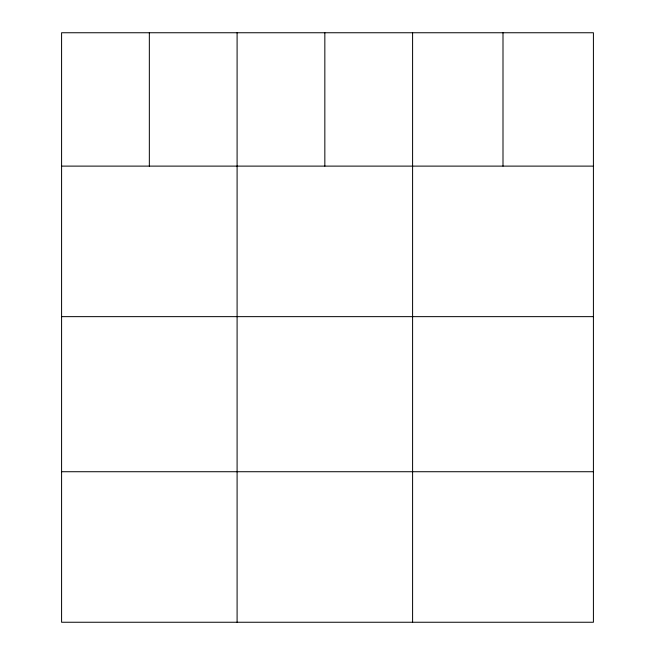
<?xml version="1.0" encoding="UTF-8"?>
<svg xmlns="http://www.w3.org/2000/svg" width="655" height="655" viewBox="0 0 655 655"><rect width="100%" height="100%" fill="white"/><g stroke="black" fill="none" stroke-linecap="round" stroke-linejoin="round"><path stroke-width="0.98" d="M593.414 166.116L593.414 622.25L61.586 622.25L61.586 32.75L593.414 32.75L593.414 166.116L61.586 166.116M61.586 316.643L593.414 316.643M61.586 471.723L593.414 471.723M502.999 32.75L502.999 166.116M412.593 32.75L412.593 622.25M324.839 32.75L324.839 166.116M237.094 32.75L237.094 622.25M149.34 32.75L149.34 166.116"/></g></svg>
